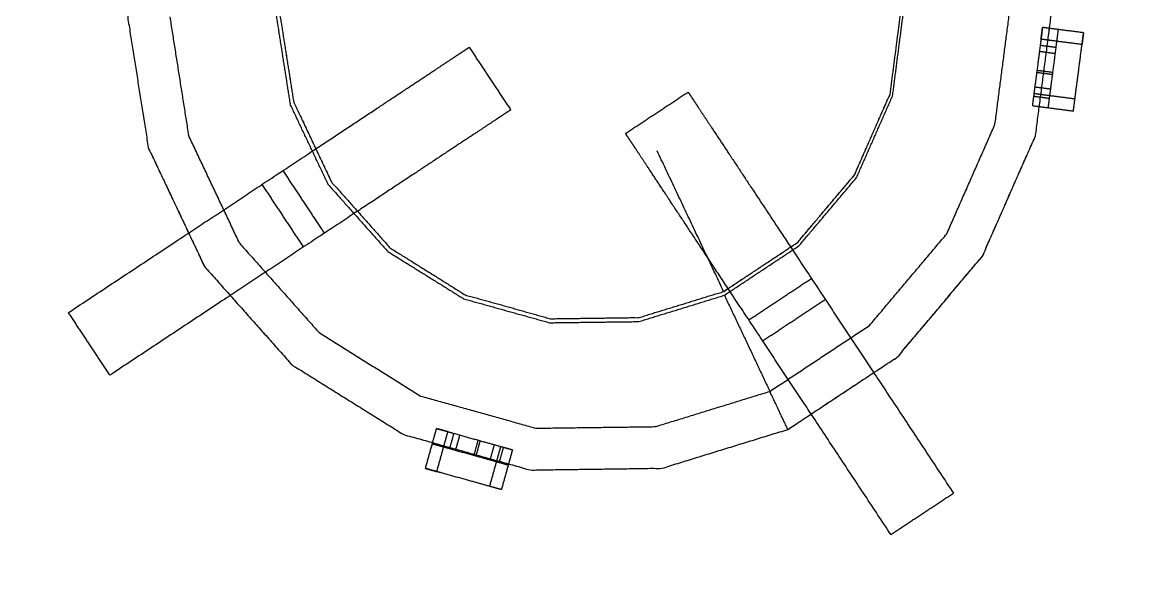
# Model space of a CAD drawing. Header units: millimetres. Extents: x 3429 to 24139, y -631 to 9878.
# Drawn here: x 8882.87 to 8901.2, y 3474.49 to 3483.79 of the extents above; entities that cross this region are included whole.
import ezdxf

# ---------------------------------------------------------------- set-up
doc = ezdxf.new("R2010")
doc.units = ezdxf.units.MM
for name, color, linetype, lineweight in [('multid_gorunus_3', 23, 'Continuous', 13), ('multid_gorunus_4', 15, 'Continuous', 9), ('multid_gorunus_5', 193, 'Continuous', 5), ('multid_gorunus_6', 54, 'Continuous', 0)]:
    doc.layers.add(name, color=color, linetype=linetype, lineweight=lineweight)

# ---------------------------------------------------------------- blocks, each defined once
blk = doc.blocks.new('masa 2 kişilk')
at = {"layer": 'multid_gorunus_3', "lineweight": -3}
for points in [[(12564.161, 4938.505), (12564.531, 4938.548), (12564.901, 4938.591), (12599.172, 4938.616), (12633.443, 4938.64), (12633.813, 4938.597), (12634.183, 4938.555), (12634.523, 4938.433), (12634.863, 4938.312), (12635.163, 4938.122), (12635.463, 4937.931), (12635.713, 4937.681), (12635.963, 4937.431), (12636.154, 4937.132), (12636.345, 4936.832), (12636.467, 4936.493), (12636.588, 4936.153), (12636.631, 4935.783), (12636.674, 4935.413), (12636.686, 4918.642), (12636.723, 4866.87), (12636.68, 4866.501), (12636.638, 4866.131), (12636.516, 4865.791), (12636.395, 4865.451), (12636.205, 4865.151), (12636.014, 4864.851), (12635.764, 4864.601), (12635.514, 4864.351), (12635.215, 4864.16), (12634.915, 4863.969), (12634.576, 4863.847), (12634.236, 4863.725), (12633.866, 4863.683), (12633.496, 4863.64), (12599.225, 4863.616), (12564.953, 4863.591), (12564.583, 4863.634), (12564.214, 4863.676), (12563.874, 4863.797), (12563.534, 4863.919), (12563.234, 4864.109), (12562.934, 4864.3), (12562.684, 4864.55), (12562.434, 4864.8), (12562.243, 4865.099), (12562.052, 4865.399), (12561.93, 4865.738), (12561.808, 4866.078), (12561.766, 4866.448), (12561.723, 4866.818), (12561.686, 4918.589), (12561.674, 4935.36), (12561.717, 4935.73), (12561.759, 4936.1), (12561.88, 4936.44), (12562.002, 4936.78), (12562.192, 4937.08), (12562.383, 4937.38), (12562.633, 4937.63), (12562.882, 4937.88), (12563.182, 4938.071), (12563.482, 4938.262), (12563.821, 4938.384), (12564.161, 4938.505)], [(12564.161, 4938.505), (12564.531, 4938.548), (12564.901, 4938.591), (12599.172, 4938.616), (12633.443, 4938.64), (12633.813, 4938.597), (12634.183, 4938.555), (12634.523, 4938.433), (12634.863, 4938.312), (12635.163, 4938.122), (12635.463, 4937.931), (12635.713, 4937.681), (12635.963, 4937.431), (12636.154, 4937.132), (12636.345, 4936.832), (12636.467, 4936.493), (12636.588, 4936.153), (12636.631, 4935.783), (12636.674, 4935.413), (12636.686, 4918.642), (12636.723, 4866.87), (12636.68, 4866.501), (12636.638, 4866.131), (12636.516, 4865.791), (12636.395, 4865.451), (12636.205, 4865.151), (12636.014, 4864.851), (12635.764, 4864.601), (12635.514, 4864.351), (12635.215, 4864.16), (12634.915, 4863.969), (12634.576, 4863.847), (12634.236, 4863.725), (12633.866, 4863.683), (12633.496, 4863.64), (12599.225, 4863.616), (12564.953, 4863.591), (12564.583, 4863.634), (12564.214, 4863.676), (12563.874, 4863.797), (12563.534, 4863.919), (12563.234, 4864.109), (12562.934, 4864.3), (12562.684, 4864.55), (12562.434, 4864.8), (12562.243, 4865.099), (12562.052, 4865.399), (12561.93, 4865.738), (12561.808, 4866.078), (12561.766, 4866.448), (12561.723, 4866.818), (12561.686, 4918.589), (12561.674, 4935.36), (12561.717, 4935.73), (12561.759, 4936.1), (12561.88, 4936.44), (12562.002, 4936.78), (12562.192, 4937.08), (12562.383, 4937.38), (12562.633, 4937.63), (12562.882, 4937.88), (12563.182, 4938.071), (12563.482, 4938.262), (12563.821, 4938.384), (12564.161, 4938.505)], [(12564.903, 4938.091), (12564.59, 4938.055), (12564.278, 4938.019), (12563.99, 4937.916), (12563.703, 4937.813), (12563.45, 4937.651), (12563.196, 4937.49), (12562.985, 4937.278), (12562.774, 4937.066), (12562.613, 4936.813), (12562.451, 4936.559), (12562.349, 4936.272), (12562.246, 4935.984), (12562.21, 4935.672), (12562.174, 4935.359), (12562.186, 4918.589), (12562.223, 4866.82), (12562.259, 4866.507), (12562.295, 4866.195), (12562.398, 4865.907), (12562.501, 4865.62), (12562.663, 4865.367), (12562.824, 4865.113), (12563.036, 4864.902), (12563.248, 4864.691), (12563.501, 4864.53), (12563.755, 4864.368), (12564.042, 4864.266), (12564.33, 4864.163), (12564.642, 4864.127), (12564.955, 4864.091), (12599.225, 4864.116), (12633.494, 4864.14), (12633.807, 4864.176), (12634.119, 4864.212), (12634.406, 4864.315), (12634.694, 4864.418), (12634.947, 4864.58), (12635.2, 4864.741), (12635.412, 4864.953), (12635.623, 4865.165), (12635.784, 4865.418), (12635.945, 4865.672), (12636.048, 4865.959), (12636.151, 4866.247), (12636.187, 4866.559), (12636.223, 4866.872), (12636.186, 4918.642), (12636.174, 4935.411), (12636.138, 4935.724), (12636.102, 4936.036), (12635.999, 4936.323), (12635.896, 4936.611), (12635.734, 4936.864), (12635.573, 4937.117), (12635.361, 4937.329), (12635.149, 4937.54), (12634.895, 4937.701), (12634.642, 4937.863), (12634.355, 4937.965), (12634.067, 4938.068), (12633.755, 4938.104), (12633.442, 4938.14), (12599.172, 4938.116), (12564.903, 4938.091)], [(12564.903, 4938.091), (12564.59, 4938.055), (12564.278, 4938.019), (12563.99, 4937.916), (12563.703, 4937.813), (12563.45, 4937.651), (12563.196, 4937.49), (12562.985, 4937.278), (12562.774, 4937.066), (12562.613, 4936.813), (12562.451, 4936.559), (12562.349, 4936.272), (12562.246, 4935.984), (12562.21, 4935.672), (12562.174, 4935.359), (12562.186, 4918.589), (12562.223, 4866.82), (12562.259, 4866.507), (12562.295, 4866.195), (12562.398, 4865.907), (12562.501, 4865.62), (12562.663, 4865.367), (12562.824, 4865.113), (12563.036, 4864.902), (12563.248, 4864.691), (12563.501, 4864.53), (12563.755, 4864.368), (12564.042, 4864.266), (12564.33, 4864.163), (12564.642, 4864.127), (12564.955, 4864.091), (12599.225, 4864.116), (12633.494, 4864.14), (12633.807, 4864.176), (12634.119, 4864.212), (12634.406, 4864.315), (12634.694, 4864.418), (12634.947, 4864.58), (12635.2, 4864.741), (12635.412, 4864.953), (12635.623, 4865.165), (12635.784, 4865.418), (12635.945, 4865.672), (12636.048, 4865.959), (12636.151, 4866.247), (12636.187, 4866.559), (12636.223, 4866.872), (12636.186, 4918.642), (12636.174, 4935.411), (12636.138, 4935.724), (12636.102, 4936.036), (12635.999, 4936.323), (12635.896, 4936.611), (12635.734, 4936.864), (12635.573, 4937.117), (12635.361, 4937.329), (12635.149, 4937.54), (12634.895, 4937.701), (12634.642, 4937.863), (12634.355, 4937.965), (12634.067, 4938.068), (12633.755, 4938.104), (12633.442, 4938.14), (12599.172, 4938.116), (12564.903, 4938.091)]]:
    blk.add_open_spline(points, degree=2, knots=[-16, -16, -16, -15, -15, -14, -14, -13, -13, -12, -12, -11, -11, -10, -10, -9, -9, -8, -8, -7, -7, -6, -6, -5, -5, -4, -4, -3, -3, -2, -2, -1, -1, 0, 0, 1, 1, 2, 2, 3, 3, 4, 4, 5, 5, 6, 6, 7, 7, 8, 8, 9, 9, 10, 10, 11, 11, 12, 12, 13, 13, 14, 14, 15, 15, 16, 16, 16], dxfattribs=at)
at = {"layer": 'multid_gorunus_4', "lineweight": -3}
blk.add_open_spline([(12612.643, 4919.341), (12613.873, 4918.447), (12615.103, 4917.552), (12616.193, 4916.49), (12617.283, 4915.429), (12618.211, 4914.223), (12619.139, 4913.018), (12619.885, 4911.693), (12620.632, 4910.367), (12621.183, 4908.949), (12621.734, 4907.531), (12622.077, 4906.049), (12622.419, 4904.567), (12622.549, 4903.051), (12622.678, 4901.536), (12622.589, 4900.017), (12622.501, 4898.498), (12622.198, 4897.008), (12621.895, 4895.517), (12621.382, 4894.085), (12620.869, 4892.653), (12620.158, 4891.308), (12619.448, 4889.963), (12618.552, 4888.733), (12617.656, 4887.504), (12616.595, 4886.413), (12615.535, 4885.323), (12614.329, 4884.395), (12613.123, 4883.468), (12611.798, 4882.721), (12610.473, 4881.973), (12609.055, 4881.423), (12607.636, 4880.873), (12606.154, 4880.529), (12604.673, 4880.186), (12603.157, 4880.057), (12601.641, 4879.929), (12600.122, 4880.017), (12598.604, 4880.104), (12597.113, 4880.408), (12595.622, 4880.712), (12594.19, 4881.224), (12592.758, 4881.736), (12591.413, 4882.448), (12590.068, 4883.16), (12588.838, 4884.054), (12587.608, 4884.949), (12586.518, 4886.011), (12585.429, 4887.072), (12584.501, 4888.278), (12583.572, 4889.483), (12582.826, 4890.808), (12582.08, 4892.134), (12581.528, 4893.552), (12580.977, 4894.97), (12580.635, 4896.452), (12580.292, 4897.934), (12580.163, 4899.45), (12580.033, 4900.965), (12580.122, 4902.484), (12580.211, 4904.003), (12580.514, 4905.493), (12580.817, 4906.984), (12581.33, 4908.416), (12581.843, 4909.848), (12582.553, 4911.193), (12583.264, 4912.538), (12584.16, 4913.768), (12585.055, 4914.997), (12586.116, 4916.088), (12587.177, 4917.178), (12588.383, 4918.106), (12589.589, 4919.033), (12590.914, 4919.78), (12592.239, 4920.528), (12593.657, 4921.078), (12595.075, 4921.628), (12596.557, 4921.972), (12598.039, 4922.315), (12599.555, 4922.444), (12601.071, 4922.572), (12602.589, 4922.484), (12604.108, 4922.397), (12605.598, 4922.093), (12607.089, 4921.789), (12608.521, 4921.277), (12609.954, 4920.765), (12611.298, 4920.053), (12612.643, 4919.341)], degree=2, knots=[30, 30, 30, 31, 31, 32, 32, 33, 33, 34, 34, 35, 35, 36, 36, 37, 37, 38, 38, 39, 39, 40, 40, 41, 41, 42, 42, 43, 43, 44, 44, 45, 45, 46, 46, 47, 47, 48, 48, 49, 49, 50, 50, 51, 51, 52, 52, 53, 53, 54, 54, 55, 55, 56, 56, 57, 57, 58, 58, 59, 59, 60, 60, 61, 61, 62, 62, 63, 63, 64, 64, 65, 65, 66, 66, 67, 67, 68, 68, 69, 69, 70, 70, 71, 71, 72, 72, 73, 73, 74, 74, 74], dxfattribs=at)
blk.add_open_spline([(12612.643, 4919.341), (12613.873, 4918.447), (12615.103, 4917.552), (12616.193, 4916.49), (12617.283, 4915.429), (12618.211, 4914.223), (12619.139, 4913.018), (12619.885, 4911.693), (12620.632, 4910.367), (12621.183, 4908.949), (12621.734, 4907.531), (12622.077, 4906.049), (12622.419, 4904.567), (12622.549, 4903.051), (12622.678, 4901.536), (12622.589, 4900.017), (12622.501, 4898.498), (12622.198, 4897.008), (12621.895, 4895.517), (12621.382, 4894.085), (12620.869, 4892.653), (12620.158, 4891.308), (12619.448, 4889.963), (12618.552, 4888.733), (12617.656, 4887.504), (12616.595, 4886.413), (12615.535, 4885.323), (12614.329, 4884.395), (12613.123, 4883.468), (12611.798, 4882.721), (12610.473, 4881.973), (12609.055, 4881.423), (12607.636, 4880.873), (12606.154, 4880.529), (12604.673, 4880.186), (12603.157, 4880.057), (12601.641, 4879.929), (12600.122, 4880.017), (12598.604, 4880.104), (12597.113, 4880.408), (12595.622, 4880.712), (12594.19, 4881.224), (12592.758, 4881.736), (12591.413, 4882.448), (12590.068, 4883.16), (12588.838, 4884.054), (12587.608, 4884.949), (12586.518, 4886.011), (12585.429, 4887.072), (12584.501, 4888.278), (12583.572, 4889.483), (12582.826, 4890.808), (12582.08, 4892.134), (12581.528, 4893.552), (12580.977, 4894.97), (12580.635, 4896.452), (12580.292, 4897.934), (12580.163, 4899.45), (12580.033, 4900.965), (12580.122, 4902.484), (12580.211, 4904.003), (12580.514, 4905.493), (12580.817, 4906.984), (12581.33, 4908.416), (12581.843, 4909.848), (12582.553, 4911.193), (12583.264, 4912.538), (12584.16, 4913.768), (12585.055, 4914.997), (12586.116, 4916.088), (12587.177, 4917.178), (12588.383, 4918.106), (12589.589, 4919.033), (12590.914, 4919.78), (12592.239, 4920.528), (12593.657, 4921.078), (12595.075, 4921.628), (12596.557, 4921.972), (12598.039, 4922.315), (12599.555, 4922.444), (12601.071, 4922.572), (12602.589, 4922.484), (12604.108, 4922.397), (12605.598, 4922.093), (12607.089, 4921.789), (12608.521, 4921.277), (12609.954, 4920.765), (12611.298, 4920.053), (12612.643, 4919.341)], degree=2, knots=[30, 30, 30, 31, 31, 32, 32, 33, 33, 34, 34, 35, 35, 36, 36, 37, 37, 38, 38, 39, 39, 40, 40, 41, 41, 42, 42, 43, 43, 44, 44, 45, 45, 46, 46, 47, 47, 48, 48, 49, 49, 50, 50, 51, 51, 52, 52, 53, 53, 54, 54, 55, 55, 56, 56, 57, 57, 58, 58, 59, 59, 60, 60, 61, 61, 62, 62, 63, 63, 64, 64, 65, 65, 66, 66, 67, 67, 68, 68, 69, 69, 70, 70, 71, 71, 72, 72, 73, 73, 74, 74, 74], dxfattribs=at)
at = {"layer": 'multid_gorunus_5', "lineweight": -3}
for points, knots in [([(12609.705, 4900.838), (12609.495, 4900.865), (12609.286, 4900.892), (12609.156, 4900.909), (12609.027, 4900.926), (12609.008, 4900.779), (12608.989, 4900.633), (12608.96, 4900.409), (12608.931, 4900.184), (12608.905, 4899.987), (12608.879, 4899.79), (12608.869, 4899.712), (12608.859, 4899.634)], [33, 33, 33, 34, 34, 35, 35, 36, 36, 37, 37, 38, 38, 39, 39, 39]), ([(12609.705, 4900.838), (12609.495, 4900.865), (12609.286, 4900.892), (12609.156, 4900.909), (12609.027, 4900.926), (12609.008, 4900.779), (12608.989, 4900.633), (12608.96, 4900.409), (12608.931, 4900.184), (12608.905, 4899.987), (12608.879, 4899.79), (12608.869, 4899.712), (12608.859, 4899.634)], [33, 33, 33, 34, 34, 35, 35, 36, 36, 37, 37, 38, 38, 39, 39, 39]), ([(12609.286, 4900.892), (12609.266, 4900.746), (12609.247, 4900.599), (12609.218, 4900.375), (12609.189, 4900.151), (12609.163, 4899.953), (12609.138, 4899.756), (12609.127, 4899.678), (12609.117, 4899.6)], [0, 0, 0, 1, 1, 2, 2, 3, 3, 4, 4, 4]), ([(12609.286, 4900.892), (12609.266, 4900.746), (12609.247, 4900.599), (12609.218, 4900.375), (12609.189, 4900.151), (12609.163, 4899.953), (12609.138, 4899.756), (12609.127, 4899.678), (12609.117, 4899.6)], [0, 0, 0, 1, 1, 2, 2, 3, 3, 4, 4, 4]), ([(12609.537, 4899.545), (12609.547, 4899.623), (12609.557, 4899.701), (12609.583, 4899.899), (12609.609, 4900.096), (12609.638, 4900.32), (12609.667, 4900.545), (12609.686, 4900.691), (12609.705, 4900.838)], [9, 9, 9, 10, 10, 11, 11, 12, 12, 13, 13, 13]), ([(12609.537, 4899.545), (12609.547, 4899.623), (12609.557, 4899.701), (12609.583, 4899.899), (12609.609, 4900.096), (12609.638, 4900.32), (12609.667, 4900.545), (12609.686, 4900.691), (12609.705, 4900.838)], [9, 9, 9, 10, 10, 11, 11, 12, 12, 13, 13, 13]), ([(12609.002, 4900.736), (12609.132, 4900.719), (12609.261, 4900.702), (12609.471, 4900.675), (12609.68, 4900.648)], [1, 1, 1, 2, 2, 3, 3, 3]), ([(12609.002, 4900.736), (12609.132, 4900.719), (12609.261, 4900.702), (12609.471, 4900.675), (12609.68, 4900.648)], [1, 1, 1, 2, 2, 3, 3, 3]), ([(12592.922, 4896.212), (12593.896, 4896.857), (12594.87, 4897.501), (12595.67, 4898.03), (12596.469, 4898.559), (12596.875, 4898.828), (12597.28, 4899.096), (12597.625, 4899.324), (12597.97, 4899.552), (12598.253, 4899.74), (12598.536, 4899.927), (12598.758, 4900.074), (12598.979, 4900.22), (12599.137, 4900.325), (12599.296, 4900.43), (12599.391, 4900.493), (12599.486, 4900.556), (12599.518, 4900.577), (12599.55, 4900.598)], [6, 6, 6, 7, 7, 8, 8, 9, 9, 10, 10, 11, 11, 12, 12, 13, 13, 14, 14, 15, 15, 15]), ([(12592.922, 4896.212), (12593.896, 4896.857), (12594.87, 4897.501), (12595.67, 4898.03), (12596.469, 4898.559), (12596.875, 4898.828), (12597.28, 4899.096), (12597.625, 4899.324), (12597.97, 4899.552), (12598.253, 4899.74), (12598.536, 4899.927), (12598.758, 4900.074), (12598.979, 4900.22), (12599.137, 4900.325), (12599.296, 4900.43), (12599.391, 4900.493), (12599.486, 4900.556), (12599.518, 4900.577), (12599.55, 4900.598)], [6, 6, 6, 7, 7, 8, 8, 9, 9, 10, 10, 11, 11, 12, 12, 13, 13, 14, 14, 15, 15, 15]), ([(12599.55, 4900.598), (12599.721, 4900.339), (12599.892, 4900.081), (12600.064, 4899.822), (12600.235, 4899.563)], [0, 0, 0, 1, 1, 2, 2, 2]), ([(12599.55, 4900.598), (12599.721, 4900.339), (12599.892, 4900.081), (12600.064, 4899.822), (12600.235, 4899.563)], [0, 0, 0, 1, 1, 2, 2, 2]), ([(12602.134, 4899.174), (12602.392, 4899.345), (12602.651, 4899.516), (12602.91, 4899.687), (12603.168, 4899.858)], [0, 0, 0, 1, 1, 2, 2, 2]), ([(12602.134, 4899.174), (12602.392, 4899.345), (12602.651, 4899.516), (12602.91, 4899.687), (12603.168, 4899.858)], [0, 0, 0, 1, 1, 2, 2, 2]), ([(12603.168, 4899.858), (12603.19, 4899.827), (12603.211, 4899.795), (12603.274, 4899.7), (12603.337, 4899.604), (12603.441, 4899.446), (12603.546, 4899.287), (12603.693, 4899.066), (12603.839, 4898.845), (12604.027, 4898.562), (12604.214, 4898.278), (12604.442, 4897.933), (12604.671, 4897.588), (12604.939, 4897.183), (12605.207, 4896.778), (12605.736, 4895.978), (12606.265, 4895.178), (12606.91, 4894.204), (12607.554, 4893.23)], [-2, -2, -2, -1, -1, 0, 0, 1, 1, 2, 2, 3, 3, 4, 4, 5, 5, 6, 6, 7, 7, 7]), ([(12603.168, 4899.858), (12603.19, 4899.827), (12603.211, 4899.795), (12603.274, 4899.7), (12603.337, 4899.604), (12603.441, 4899.446), (12603.546, 4899.287), (12603.693, 4899.066), (12603.839, 4898.845), (12604.027, 4898.562), (12604.214, 4898.278), (12604.442, 4897.933), (12604.671, 4897.588), (12604.939, 4897.183), (12605.207, 4896.778), (12605.736, 4895.978), (12606.265, 4895.178), (12606.91, 4894.204), (12607.554, 4893.23)], [-2, -2, -2, -1, -1, 0, 0, 1, 1, 2, 2, 3, 3, 4, 4, 5, 5, 6, 6, 7, 7, 7]), ([(12608.885, 4899.836), (12609.014, 4899.819), (12609.144, 4899.802), (12609.353, 4899.775), (12609.563, 4899.748)], [0, 0, 0, 1, 1, 2, 2, 2]), ([(12608.885, 4899.836), (12609.014, 4899.819), (12609.144, 4899.802), (12609.353, 4899.775), (12609.563, 4899.748)], [0, 0, 0, 1, 1, 2, 2, 2]), ([(12600.235, 4899.563), (12600.203, 4899.542), (12600.171, 4899.521), (12600.076, 4899.458), (12599.981, 4899.395), (12599.822, 4899.29), (12599.664, 4899.185), (12599.442, 4899.039), (12599.221, 4898.893), (12598.938, 4898.705), (12598.654, 4898.517), (12598.309, 4898.289), (12597.965, 4898.061), (12597.559, 4897.793), (12597.154, 4897.525), (12596.354, 4896.996), (12595.555, 4896.466), (12594.581, 4895.822), (12593.607, 4895.177)], [-2, -2, -2, -1, -1, 0, 0, 1, 1, 2, 2, 3, 3, 4, 4, 5, 5, 6, 6, 7, 7, 7]), ([(12600.235, 4899.563), (12600.203, 4899.542), (12600.171, 4899.521), (12600.076, 4899.458), (12599.981, 4899.395), (12599.822, 4899.29), (12599.664, 4899.185), (12599.442, 4899.039), (12599.221, 4898.893), (12598.938, 4898.705), (12598.654, 4898.517), (12598.309, 4898.289), (12597.965, 4898.061), (12597.559, 4897.793), (12597.154, 4897.525), (12596.354, 4896.996), (12595.555, 4896.466), (12594.581, 4895.822), (12593.607, 4895.177)], [-2, -2, -2, -1, -1, 0, 0, 1, 1, 2, 2, 3, 3, 4, 4, 5, 5, 6, 6, 7, 7, 7]), ([(12608.859, 4899.634), (12608.988, 4899.617), (12609.117, 4899.6), (12609.327, 4899.573), (12609.537, 4899.545)], [0, 0, 0, 1, 1, 2, 2, 2]), ([(12608.859, 4899.634), (12608.988, 4899.617), (12609.117, 4899.6), (12609.327, 4899.573), (12609.537, 4899.545)], [0, 0, 0, 1, 1, 2, 2, 2]), ([(12606.52, 4892.546), (12605.875, 4893.52), (12605.231, 4894.494), (12604.702, 4895.294), (12604.172, 4896.093), (12603.904, 4896.499), (12603.636, 4896.904), (12603.408, 4897.249), (12603.18, 4897.593), (12602.992, 4897.877), (12602.804, 4898.16), (12602.658, 4898.382), (12602.512, 4898.603), (12602.407, 4898.761), (12602.302, 4898.92), (12602.239, 4899.015), (12602.176, 4899.11), (12602.155, 4899.142), (12602.134, 4899.174)], [6, 6, 6, 7, 7, 8, 8, 9, 9, 10, 10, 11, 11, 12, 12, 13, 13, 14, 14, 15, 15, 15]), ([(12606.52, 4892.546), (12605.875, 4893.52), (12605.231, 4894.494), (12604.702, 4895.294), (12604.172, 4896.093), (12603.904, 4896.499), (12603.636, 4896.904), (12603.408, 4897.249), (12603.18, 4897.593), (12602.992, 4897.877), (12602.804, 4898.16), (12602.658, 4898.382), (12602.512, 4898.603), (12602.407, 4898.761), (12602.302, 4898.92), (12602.239, 4899.015), (12602.176, 4899.11), (12602.155, 4899.142), (12602.134, 4899.174)], [6, 6, 6, 7, 7, 8, 8, 9, 9, 10, 10, 11, 11, 12, 12, 13, 13, 14, 14, 15, 15, 15]), ([(12596.469, 4898.559), (12596.641, 4898.301), (12596.812, 4898.042), (12596.983, 4897.783), (12597.154, 4897.525)], [0, 0, 0, 1, 1, 2, 2, 2]), ([(12596.469, 4898.559), (12596.641, 4898.301), (12596.812, 4898.042), (12596.983, 4897.783), (12597.154, 4897.525)], [0, 0, 0, 1, 1, 2, 2, 2]), ([(12596.123, 4898.331), (12596.295, 4898.072), (12596.466, 4897.813), (12596.637, 4897.555), (12596.808, 4897.296)], [0, 0, 0, 1, 1, 2, 2, 2]), ([(12596.123, 4898.331), (12596.295, 4898.072), (12596.466, 4897.813), (12596.637, 4897.555), (12596.808, 4897.296)], [0, 0, 0, 1, 1, 2, 2, 2]), ([(12604.172, 4896.093), (12604.431, 4896.264), (12604.69, 4896.436), (12604.948, 4896.607), (12605.207, 4896.778)], [0, 0, 0, 1, 1, 2, 2, 2]), ([(12604.172, 4896.093), (12604.431, 4896.264), (12604.69, 4896.436), (12604.948, 4896.607), (12605.207, 4896.778)], [0, 0, 0, 1, 1, 2, 2, 2]), ([(12604.401, 4895.747), (12604.66, 4895.918), (12604.919, 4896.09), (12605.177, 4896.261), (12605.436, 4896.432)], [0, 0, 0, 1, 1, 2, 2, 2]), ([(12604.401, 4895.747), (12604.66, 4895.918), (12604.919, 4896.09), (12605.177, 4896.261), (12605.436, 4896.432)], [0, 0, 0, 1, 1, 2, 2, 2]), ([(12592.922, 4896.212), (12593.093, 4895.953), (12593.264, 4895.695), (12593.435, 4895.436), (12593.607, 4895.177)], [0, 0, 0, 1, 1, 2, 2, 2]), ([(12592.922, 4896.212), (12593.093, 4895.953), (12593.264, 4895.695), (12593.435, 4895.436), (12593.607, 4895.177)], [0, 0, 0, 1, 1, 2, 2, 2]), ([(12598.826, 4893.639), (12598.883, 4893.842), (12598.94, 4894.046), (12598.975, 4894.172), (12599.01, 4894.297), (12599.152, 4894.258), (12599.294, 4894.218), (12599.512, 4894.157), (12599.73, 4894.096), (12599.922, 4894.043), (12600.114, 4893.989), (12600.189, 4893.968), (12600.265, 4893.947)], [33, 33, 33, 34, 34, 35, 35, 36, 36, 37, 37, 38, 38, 39, 39, 39]), ([(12598.826, 4893.639), (12598.883, 4893.842), (12598.94, 4894.046), (12598.975, 4894.172), (12599.01, 4894.297), (12599.152, 4894.258), (12599.294, 4894.218), (12599.512, 4894.157), (12599.73, 4894.096), (12599.922, 4894.043), (12600.114, 4893.989), (12600.189, 4893.968), (12600.265, 4893.947)], [33, 33, 33, 34, 34, 35, 35, 36, 36, 37, 37, 38, 38, 39, 39, 39]), ([(12599.194, 4894.246), (12599.159, 4894.12), (12599.124, 4893.995), (12599.067, 4893.791), (12599.011, 4893.587)], [1, 1, 1, 2, 2, 3, 3, 3]), ([(12599.194, 4894.246), (12599.159, 4894.12), (12599.124, 4893.995), (12599.067, 4893.791), (12599.011, 4893.587)], [1, 1, 1, 2, 2, 3, 3, 3]), ([(12598.94, 4894.046), (12599.082, 4894.007), (12599.224, 4893.967), (12599.442, 4893.906), (12599.66, 4893.845), (12599.852, 4893.792), (12600.044, 4893.738), (12600.119, 4893.717), (12600.195, 4893.696)], [0, 0, 0, 1, 1, 2, 2, 3, 3, 4, 4, 4]), ([(12598.94, 4894.046), (12599.082, 4894.007), (12599.224, 4893.967), (12599.442, 4893.906), (12599.66, 4893.845), (12599.852, 4893.792), (12600.044, 4893.738), (12600.119, 4893.717), (12600.195, 4893.696)], [0, 0, 0, 1, 1, 2, 2, 3, 3, 4, 4, 4]), ([(12600.069, 4894.002), (12600.034, 4893.876), (12599.999, 4893.751), (12599.942, 4893.547), (12599.885, 4893.343)], [0, 0, 0, 1, 1, 2, 2, 2]), ([(12600.069, 4894.002), (12600.034, 4893.876), (12599.999, 4893.751), (12599.942, 4893.547), (12599.885, 4893.343)], [0, 0, 0, 1, 1, 2, 2, 2]), ([(12600.265, 4893.947), (12600.23, 4893.821), (12600.195, 4893.696), (12600.138, 4893.492), (12600.081, 4893.288)], [0, 0, 0, 1, 1, 2, 2, 2]), ([(12600.265, 4893.947), (12600.23, 4893.821), (12600.195, 4893.696), (12600.138, 4893.492), (12600.081, 4893.288)], [0, 0, 0, 1, 1, 2, 2, 2]), ([(12600.081, 4893.288), (12600.006, 4893.31), (12599.93, 4893.331), (12599.738, 4893.384), (12599.546, 4893.438), (12599.329, 4893.498), (12599.111, 4893.559), (12598.968, 4893.599), (12598.826, 4893.639)], [9, 9, 9, 10, 10, 11, 11, 12, 12, 13, 13, 13]), ([(12600.081, 4893.288), (12600.006, 4893.31), (12599.93, 4893.331), (12599.738, 4893.384), (12599.546, 4893.438), (12599.329, 4893.498), (12599.111, 4893.559), (12598.968, 4893.599), (12598.826, 4893.639)], [9, 9, 9, 10, 10, 11, 11, 12, 12, 13, 13, 13]), ([(12606.52, 4892.546), (12606.778, 4892.717), (12607.037, 4892.888), (12607.296, 4893.059), (12607.554, 4893.23)], [0, 0, 0, 1, 1, 2, 2, 2]), ([(12606.52, 4892.546), (12606.778, 4892.717), (12607.037, 4892.888), (12607.296, 4893.059), (12607.554, 4893.23)], [0, 0, 0, 1, 1, 2, 2, 2])]:
    blk.add_open_spline(points, degree=2, knots=knots, dxfattribs=at)
for points in [[(12609.002, 4900.736), (12609.015, 4900.831), (12609.027, 4900.926)], [(12609.002, 4900.736), (12609.015, 4900.831), (12609.027, 4900.926)], [(12609.002, 4900.736), (12609.015, 4900.831), (12609.027, 4900.926)], [(12609.002, 4900.736), (12609.015, 4900.831), (12609.027, 4900.926)], [(12609.705, 4900.838), (12609.693, 4900.743), (12609.68, 4900.648)], [(12609.705, 4900.838), (12609.693, 4900.743), (12609.68, 4900.648)], [(12608.976, 4900.532), (12609.105, 4900.515), (12609.234, 4900.498)], [(12608.976, 4900.532), (12609.105, 4900.515), (12609.234, 4900.498)], [(12608.989, 4900.633), (12609.118, 4900.616), (12609.247, 4900.599)], [(12608.989, 4900.633), (12609.118, 4900.616), (12609.247, 4900.599)], [(12608.931, 4900.184), (12609.06, 4900.167), (12609.189, 4900.151)], [(12608.931, 4900.184), (12609.06, 4900.167), (12609.189, 4900.151)], [(12608.935, 4900.219), (12609.064, 4900.202), (12609.193, 4900.186)], [(12608.935, 4900.219), (12609.064, 4900.202), (12609.193, 4900.186)], [(12608.899, 4899.944), (12609.028, 4899.928), (12609.158, 4899.911)], [(12608.899, 4899.944), (12609.028, 4899.928), (12609.158, 4899.911)], [(12608.879, 4899.79), (12609.008, 4899.773), (12609.138, 4899.756)], [(12608.879, 4899.79), (12609.008, 4899.773), (12609.138, 4899.756)], [(12603.756, 4896.563), (12603.206, 4897.724), (12602.657, 4898.885)], [(12603.756, 4896.563), (12603.206, 4897.724), (12602.657, 4898.885)], [(12599.194, 4894.246), (12599.102, 4894.272), (12599.01, 4894.297)], [(12599.194, 4894.246), (12599.102, 4894.272), (12599.01, 4894.297)], [(12599.194, 4894.246), (12599.102, 4894.272), (12599.01, 4894.297)], [(12599.194, 4894.246), (12599.102, 4894.272), (12599.01, 4894.297)], [(12599.294, 4894.218), (12599.259, 4894.092), (12599.224, 4893.967)], [(12599.294, 4894.218), (12599.259, 4894.092), (12599.224, 4893.967)], [(12599.393, 4894.19), (12599.358, 4894.065), (12599.322, 4893.939)], [(12599.393, 4894.19), (12599.358, 4894.065), (12599.322, 4893.939)], [(12599.696, 4894.106), (12599.661, 4893.98), (12599.626, 4893.855)], [(12599.696, 4894.106), (12599.661, 4893.98), (12599.626, 4893.855)], [(12599.73, 4894.096), (12599.695, 4893.971), (12599.66, 4893.845)], [(12599.73, 4894.096), (12599.695, 4893.971), (12599.66, 4893.845)], [(12599.963, 4894.031), (12599.928, 4893.906), (12599.893, 4893.78)], [(12599.963, 4894.031), (12599.928, 4893.906), (12599.893, 4893.78)], [(12600.114, 4893.989), (12600.079, 4893.864), (12600.044, 4893.738)], [(12600.114, 4893.989), (12600.079, 4893.864), (12600.044, 4893.738)], [(12598.826, 4893.639), (12598.918, 4893.613), (12599.011, 4893.587)], [(12598.826, 4893.639), (12598.918, 4893.613), (12599.011, 4893.587)], [(12598.826, 4893.639), (12598.918, 4893.613), (12599.011, 4893.587)], [(12598.826, 4893.639), (12598.918, 4893.613), (12599.011, 4893.587)]]:
    blk.add_open_spline(points, degree=2, dxfattribs=at)
at = {"layer": 'multid_gorunus_6', "lineweight": -3}
for points, knots in [([(12602.535, 4908.773), (12603.583, 4908.481), (12604.631, 4908.188), (12605.554, 4907.612), (12606.477, 4907.037), (12607.2, 4906.224), (12607.924, 4905.411), (12608.389, 4904.428), (12608.854, 4903.445), (12609.023, 4902.37), (12609.192, 4901.295), (12609.052, 4900.217), (12608.911, 4899.138), (12608.473, 4898.142), (12608.034, 4897.147), (12607.333, 4896.315), (12606.632, 4895.483), (12605.724, 4894.883), (12604.817, 4894.283), (12603.777, 4893.962), (12602.738, 4893.642), (12601.65, 4893.627), (12600.562, 4893.613), (12599.514, 4893.905), (12598.467, 4894.198), (12597.544, 4894.774), (12596.621, 4895.35), (12595.897, 4896.162), (12595.174, 4896.975), (12594.709, 4897.958), (12594.244, 4898.942), (12594.075, 4900.016), (12593.905, 4901.091), (12594.046, 4902.17), (12594.186, 4903.248), (12594.625, 4904.244), (12595.064, 4905.239), (12595.765, 4906.071), (12596.466, 4906.903), (12597.373, 4907.503), (12598.281, 4908.103), (12599.32, 4908.424), (12600.36, 4908.744), (12601.448, 4908.759), (12602.535, 4908.773)], [-9, -9, -9, -8, -8, -7, -7, -6, -6, -5, -5, -4, -4, -3, -3, -2, -2, -1, -1, 0, 0, 1, 1, 2, 2, 3, 3, 4, 4, 5, 5, 6, 6, 7, 7, 8, 8, 9, 9, 10, 10, 11, 11, 12, 12, 13, 13, 13]), ([(12602.535, 4908.773), (12601.448, 4908.759), (12600.36, 4908.744), (12599.32, 4908.424), (12598.281, 4908.103), (12597.373, 4907.503), (12596.466, 4906.903), (12595.765, 4906.071), (12595.064, 4905.239), (12594.625, 4904.244), (12594.186, 4903.248), (12594.046, 4902.17), (12593.905, 4901.091), (12594.075, 4900.016), (12594.244, 4898.942), (12594.709, 4897.958), (12595.174, 4896.975)], [21, 21, 21, 22, 22, 23, 23, 24, 24, 25, 25, 26, 26, 27, 27, 28, 28, 29, 29, 29]), ([(12602.535, 4908.773), (12603.583, 4908.481), (12604.631, 4908.188), (12605.554, 4907.612), (12606.477, 4907.037), (12607.2, 4906.224), (12607.924, 4905.411), (12608.389, 4904.428), (12608.854, 4903.445), (12609.023, 4902.37), (12609.192, 4901.295), (12609.052, 4900.217), (12608.911, 4899.138), (12608.473, 4898.142), (12608.034, 4897.147), (12607.333, 4896.315), (12606.632, 4895.483), (12605.724, 4894.883), (12604.817, 4894.283), (12603.777, 4893.962), (12602.738, 4893.642), (12601.65, 4893.627), (12600.562, 4893.613), (12599.514, 4893.905), (12598.467, 4894.198), (12597.544, 4894.774), (12596.621, 4895.35), (12595.897, 4896.162), (12595.174, 4896.975), (12594.709, 4897.958), (12594.244, 4898.942), (12594.075, 4900.016), (12593.905, 4901.091), (12594.046, 4902.17), (12594.186, 4903.248), (12594.625, 4904.244), (12595.064, 4905.239), (12595.765, 4906.071), (12596.466, 4906.903), (12597.373, 4907.503), (12598.281, 4908.103), (12599.32, 4908.424), (12600.36, 4908.744), (12601.448, 4908.759), (12602.535, 4908.773)], [-9, -9, -9, -8, -8, -7, -7, -6, -6, -5, -5, -4, -4, -3, -3, -2, -2, -1, -1, 0, 0, 1, 1, 2, 2, 3, 3, 4, 4, 5, 5, 6, 6, 7, 7, 8, 8, 9, 9, 10, 10, 11, 11, 12, 12, 13, 13, 13]), ([(12602.535, 4908.773), (12601.448, 4908.759), (12600.36, 4908.744), (12599.32, 4908.424), (12598.281, 4908.103), (12597.373, 4907.503), (12596.466, 4906.903), (12595.765, 4906.071), (12595.064, 4905.239), (12594.625, 4904.244), (12594.186, 4903.248), (12594.046, 4902.17), (12593.905, 4901.091), (12594.075, 4900.016), (12594.244, 4898.942), (12594.709, 4897.958), (12595.174, 4896.975)], [21, 21, 21, 22, 22, 23, 23, 24, 24, 25, 25, 26, 26, 27, 27, 28, 28, 29, 29, 29]), ([(12602.222, 4906.304), (12602.926, 4906.107), (12603.631, 4905.911), (12604.251, 4905.524), (12604.871, 4905.136), (12605.358, 4904.59), (12605.844, 4904.044), (12606.157, 4903.383), (12606.469, 4902.722), (12606.583, 4901.999), (12606.697, 4901.277), (12606.603, 4900.552), (12606.508, 4899.826), (12606.213, 4899.157), (12605.918, 4898.488), (12605.447, 4897.929), (12604.975, 4897.37), (12604.365, 4896.966), (12603.756, 4896.563), (12603.057, 4896.347), (12602.358, 4896.132), (12601.626, 4896.122), (12600.895, 4896.112), (12600.191, 4896.309), (12599.486, 4896.505), (12598.866, 4896.893), (12598.245, 4897.28), (12597.759, 4897.826), (12597.273, 4898.372), (12596.96, 4899.033), (12596.648, 4899.694), (12596.534, 4900.417), (12596.42, 4901.139), (12596.514, 4901.865), (12596.609, 4902.59), (12596.904, 4903.259), (12597.199, 4903.928), (12597.67, 4904.487), (12598.142, 4905.046), (12598.751, 4905.45), (12599.361, 4905.854), (12600.06, 4906.069), (12600.759, 4906.284), (12601.49, 4906.294), (12602.222, 4906.304)], [-9, -9, -9, -8, -8, -7, -7, -6, -6, -5, -5, -4, -4, -3, -3, -2, -2, -1, -1, 0, 0, 1, 1, 2, 2, 3, 3, 4, 4, 5, 5, 6, 6, 7, 7, 8, 8, 9, 9, 10, 10, 11, 11, 12, 12, 13, 13, 13]), ([(12602.222, 4906.304), (12601.49, 4906.294), (12600.759, 4906.284), (12600.06, 4906.069), (12599.361, 4905.854), (12598.751, 4905.45), (12598.142, 4905.046), (12597.67, 4904.487), (12597.199, 4903.928), (12596.904, 4903.259), (12596.609, 4902.59), (12596.514, 4901.865), (12596.42, 4901.139), (12596.534, 4900.417), (12596.648, 4899.694), (12596.96, 4899.033), (12597.273, 4898.372)], [21, 21, 21, 22, 22, 23, 23, 24, 24, 25, 25, 26, 26, 27, 27, 28, 28, 29, 29, 29]), ([(12602.222, 4906.304), (12602.926, 4906.107), (12603.631, 4905.911), (12604.251, 4905.524), (12604.871, 4905.136), (12605.358, 4904.59), (12605.844, 4904.044), (12606.157, 4903.383), (12606.469, 4902.722), (12606.583, 4901.999), (12606.697, 4901.277), (12606.603, 4900.552), (12606.508, 4899.826), (12606.213, 4899.157), (12605.918, 4898.488), (12605.447, 4897.929), (12604.975, 4897.37), (12604.365, 4896.966), (12603.756, 4896.563), (12603.057, 4896.347), (12602.358, 4896.132), (12601.626, 4896.122), (12600.895, 4896.112), (12600.191, 4896.309), (12599.486, 4896.505), (12598.866, 4896.893), (12598.245, 4897.28), (12597.759, 4897.826), (12597.273, 4898.372), (12596.96, 4899.033), (12596.648, 4899.694), (12596.534, 4900.417), (12596.42, 4901.139), (12596.514, 4901.865), (12596.609, 4902.59), (12596.904, 4903.259), (12597.199, 4903.928), (12597.67, 4904.487), (12598.142, 4905.046), (12598.751, 4905.45), (12599.361, 4905.854), (12600.06, 4906.069), (12600.759, 4906.284), (12601.49, 4906.294), (12602.222, 4906.304)], [-9, -9, -9, -8, -8, -7, -7, -6, -6, -5, -5, -4, -4, -3, -3, -2, -2, -1, -1, 0, 0, 1, 1, 2, 2, 3, 3, 4, 4, 5, 5, 6, 6, 7, 7, 8, 8, 9, 9, 10, 10, 11, 11, 12, 12, 13, 13, 13]), ([(12602.222, 4906.304), (12601.49, 4906.294), (12600.759, 4906.284), (12600.06, 4906.069), (12599.361, 4905.854), (12598.751, 4905.45), (12598.142, 4905.046), (12597.67, 4904.487), (12597.199, 4903.928), (12596.904, 4903.259), (12596.609, 4902.59), (12596.514, 4901.865), (12596.42, 4901.139), (12596.534, 4900.417), (12596.648, 4899.694), (12596.96, 4899.033), (12597.273, 4898.372)], [21, 21, 21, 22, 22, 23, 23, 24, 24, 25, 25, 26, 26, 27, 27, 28, 28, 29, 29, 29]), ([(12604.817, 4894.283), (12605.724, 4894.883), (12606.632, 4895.483), (12607.333, 4896.315), (12608.034, 4897.147), (12608.473, 4898.142), (12608.911, 4899.138), (12609.052, 4900.217), (12609.192, 4901.295), (12609.023, 4902.37), (12608.854, 4903.445), (12608.389, 4904.428), (12607.924, 4905.411)], [34, 34, 34, 35, 35, 36, 36, 37, 37, 38, 38, 39, 39, 40, 40, 40]), ([(12604.817, 4894.283), (12605.724, 4894.883), (12606.632, 4895.483), (12607.333, 4896.315), (12608.034, 4897.147), (12608.473, 4898.142), (12608.911, 4899.138), (12609.052, 4900.217), (12609.192, 4901.295), (12609.023, 4902.37), (12608.854, 4903.445), (12608.389, 4904.428), (12607.924, 4905.411)], [34, 34, 34, 35, 35, 36, 36, 37, 37, 38, 38, 39, 39, 40, 40, 40]), ([(12603.756, 4896.563), (12604.365, 4896.966), (12604.975, 4897.37), (12605.447, 4897.929), (12605.918, 4898.488), (12606.213, 4899.157), (12606.508, 4899.826), (12606.603, 4900.552), (12606.697, 4901.277), (12606.583, 4901.999), (12606.469, 4902.722), (12606.157, 4903.383), (12605.844, 4904.044)], [34, 34, 34, 35, 35, 36, 36, 37, 37, 38, 38, 39, 39, 40, 40, 40]), ([(12603.756, 4896.563), (12604.365, 4896.966), (12604.975, 4897.37), (12605.447, 4897.929), (12605.918, 4898.488), (12606.213, 4899.157), (12606.508, 4899.826), (12606.603, 4900.552), (12606.697, 4901.277), (12606.583, 4901.999), (12606.469, 4902.722), (12606.157, 4903.383), (12605.844, 4904.044)], [34, 34, 34, 35, 35, 36, 36, 37, 37, 38, 38, 39, 39, 40, 40, 40])]:
    blk.add_open_spline(points, degree=2, knots=knots, dxfattribs=at)
for points in [[(12606.549, 4899.797), (12606.644, 4900.53), (12606.739, 4901.262)], [(12606.549, 4899.797), (12606.644, 4900.53), (12606.739, 4901.262)], [(12608.241, 4899.325), (12608.369, 4900.305), (12608.496, 4901.286)], [(12608.241, 4899.325), (12608.369, 4900.305), (12608.496, 4901.286)], [(12594.601, 4901.1), (12594.755, 4900.123), (12594.909, 4899.147)], [(12594.601, 4901.1), (12594.755, 4900.123), (12594.909, 4899.147)], [(12596.359, 4901.124), (12596.473, 4900.394), (12596.588, 4899.664)], [(12596.359, 4901.124), (12596.473, 4900.394), (12596.588, 4899.664)], [(12605.953, 4898.445), (12606.251, 4899.121), (12606.549, 4899.797)], [(12605.953, 4898.445), (12606.251, 4899.121), (12606.549, 4899.797)], [(12597.22, 4898.329), (12596.904, 4898.996), (12596.588, 4899.664)], [(12597.22, 4898.329), (12596.904, 4898.996), (12596.588, 4899.664)], [(12607.444, 4897.515), (12607.842, 4898.42), (12608.241, 4899.325)], [(12607.444, 4897.515), (12607.842, 4898.42), (12608.241, 4899.325)], [(12595.754, 4897.359), (12595.332, 4898.253), (12594.909, 4899.147)], [(12595.754, 4897.359), (12595.332, 4898.253), (12594.909, 4899.147)], [(12597.22, 4898.329), (12597.711, 4897.777), (12598.202, 4897.225)], [(12597.22, 4898.329), (12597.711, 4897.777), (12598.202, 4897.225)], [(12605, 4897.316), (12605.477, 4897.881), (12605.953, 4898.445)], [(12605, 4897.316), (12605.477, 4897.881), (12605.953, 4898.445)], [(12595.754, 4897.359), (12596.412, 4896.62), (12597.069, 4895.882)], [(12595.754, 4897.359), (12596.412, 4896.62), (12597.069, 4895.882)], [(12606.169, 4896.003), (12606.806, 4896.759), (12607.444, 4897.515)], [(12606.169, 4896.003), (12606.806, 4896.759), (12607.444, 4897.515)], [(12598.202, 4897.225), (12598.829, 4896.834), (12599.456, 4896.443)], [(12598.202, 4897.225), (12598.829, 4896.834), (12599.456, 4896.443)], [(12603.768, 4896.501), (12604.384, 4896.908), (12605, 4897.316)], [(12603.768, 4896.501), (12604.384, 4896.908), (12605, 4897.316)], [(12599.456, 4896.443), (12600.167, 4896.244), (12600.879, 4896.046)], [(12599.456, 4896.443), (12600.167, 4896.244), (12600.879, 4896.046)], [(12602.356, 4896.065), (12603.062, 4896.283), (12603.768, 4896.501)], [(12602.356, 4896.065), (12603.062, 4896.283), (12603.768, 4896.501)], [(12603.768, 4896.501), (12604.144, 4895.706), (12604.52, 4894.912)], [(12603.768, 4896.501), (12604.144, 4895.706), (12604.52, 4894.912)], [(12600.879, 4896.046), (12601.618, 4896.056), (12602.356, 4896.065)], [(12600.879, 4896.046), (12601.618, 4896.056), (12602.356, 4896.065)], [(12604.52, 4894.912), (12605.344, 4895.458), (12606.169, 4896.003)], [(12604.52, 4894.912), (12605.344, 4895.458), (12606.169, 4896.003)], [(12597.069, 4895.882), (12597.908, 4895.358), (12598.747, 4894.835)], [(12597.069, 4895.882), (12597.908, 4895.358), (12598.747, 4894.835)], [(12598.747, 4894.835), (12599.7, 4894.569), (12600.652, 4894.303)], [(12598.747, 4894.835), (12599.7, 4894.569), (12600.652, 4894.303)], [(12602.63, 4894.329), (12603.575, 4894.621), (12604.52, 4894.912)], [(12602.63, 4894.329), (12603.575, 4894.621), (12604.52, 4894.912)], [(12604.817, 4894.283), (12604.668, 4894.597), (12604.52, 4894.912)], [(12604.817, 4894.283), (12604.668, 4894.597), (12604.52, 4894.912)], [(12600.652, 4894.303), (12601.641, 4894.316), (12602.63, 4894.329)], [(12600.652, 4894.303), (12601.641, 4894.316), (12602.63, 4894.329)]]:
    blk.add_open_spline(points, degree=2, dxfattribs=at)

msp = doc.modelspace()

# ---------------------------------------------------------------- block references
msp.add_blockref('masa 2 kişilk', (-3709.291, -1417.225))

doc.saveas('drawing.dxf')
